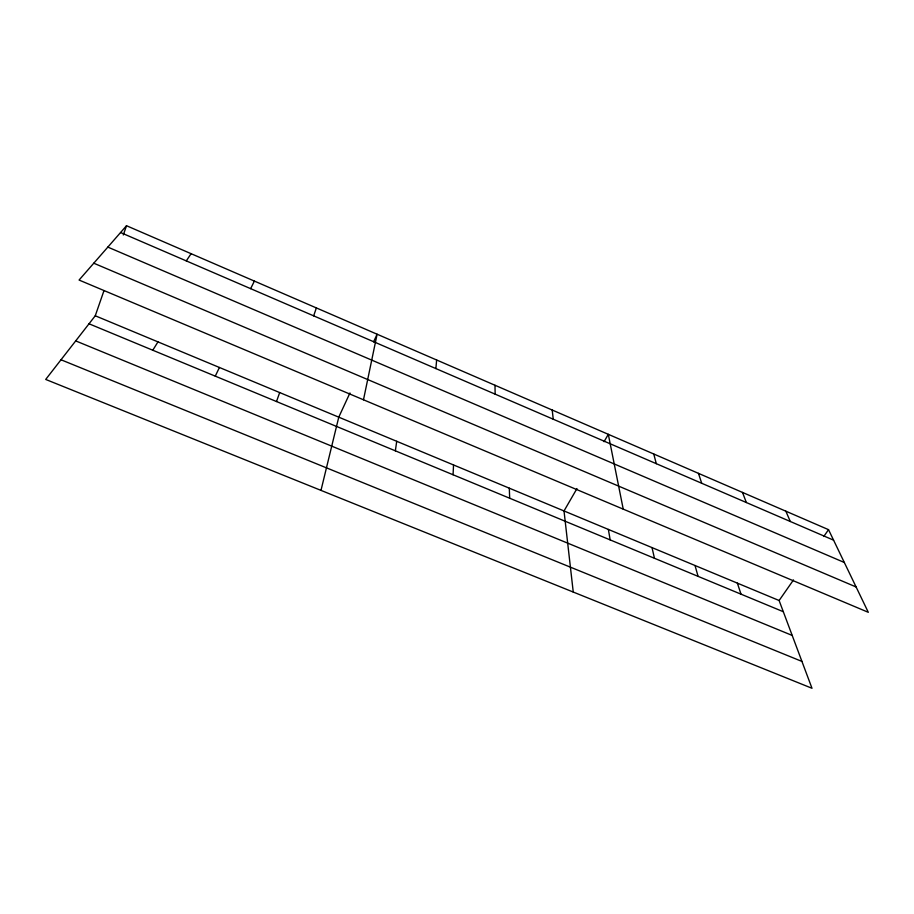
<?xml version="1.0" encoding="UTF-8"?>
<svg xmlns="http://www.w3.org/2000/svg" width="914" height="914" viewBox="0 0 914 914"><rect width="100%" height="100%" fill="white"/><g stroke="black" fill="none" stroke-linecap="round" stroke-linejoin="round"><path stroke-width="1.37" d="M453.07 474.754L453.538 464.963M435.875 368.571L436.641 360.002M395.362 450.831L396.71 441.291M363.486 399.784L377.105 334.227L373.575 341.859M320.985 490.384L338.763 417.172L349.959 392.963M313.662 315.844L316.37 307.927M95.262 315.776L779.116 600.521L811.998 688.276L45.7 379.436L95.262 315.776L103.956 290.709M123.299 234.989L126.509 225.724L828.53 529.663L868.3 612.311L79.072 280.05L126.509 225.724M276.496 401.532L279.684 392.563M215.27 376.134L219.429 367.474M250.642 288.653L254.378 281.089M576.963 488.579L564.018 510.96L573.249 592.055M604.051 441.702L608.313 434.321L623.234 509.144M152.787 350.233L157.962 341.882M186.285 260.89L191.106 253.692M779.116 600.521L793.489 579.922M823.777 536.484L828.53 529.663M61.01 359.773L801.944 661.428M75.702 340.899L792.198 635.436M89.024 323.784L783.298 611.706M93.776 263.209L856.098 586.971M107.841 247.1L844.319 562.487M120.557 232.533L833.579 540.163M785.846 511.189L790.302 521.494M742.499 492.418L746.35 502.529M737.381 583.155L741.003 594.157M698.479 473.361L701.689 483.255M695.028 565.515L698.067 576.357M653.75 453.995L656.309 463.684M652.025 547.612L654.458 558.271M608.358 529.423L610.175 539.9M552.205 410.032L553.244 419.218M509.304 488.179L509.669 498.233M494.988 385.262L495.148 394.151"/></g></svg>
